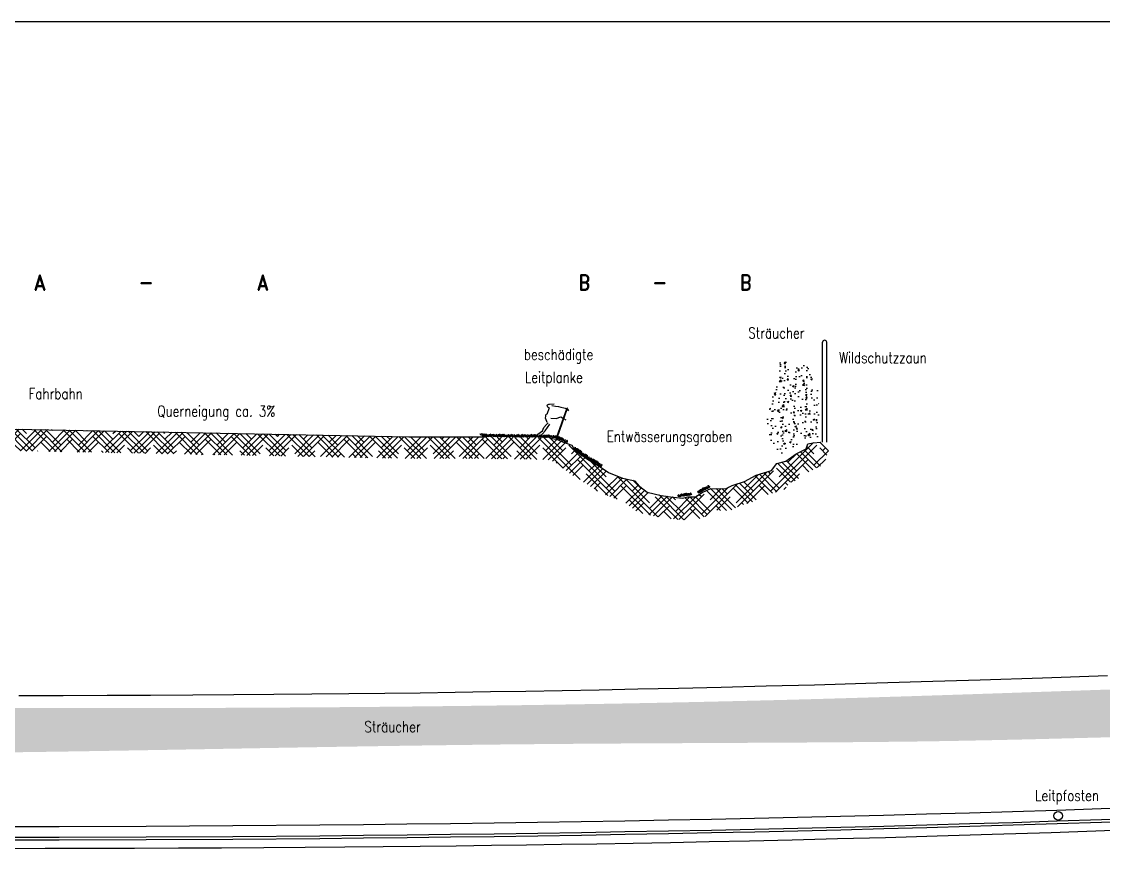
# Model space of a CAD drawing. Extents: x -209 to 22, y -29 to 51.
# Drawn here: x -81.76 to -32.04, y 12.88 to 50.88 of the extents above; entities that cross this region are included whole.
import ezdxf

# ---------------------------------------------------------------- set-up
doc = ezdxf.new("R2010")
doc.units = 0
doc.header["$MEASUREMENT"] = 0
for name, color, linetype in [('LAYER01', 3, 'CONTINUOUS'), ('LEITPFOSTEN', 7, 'CONTINUOUS'), ('LEITPLANKEN', 4, 'CONTINUOUS'), ('PROFIL', 7, 'CONTINUOUS'), ('STRASSE', 7, 'CONTINUOUS'), ('VERSCHIEDENES', 8, 'CONTINUOUS'), ('ZAUN', 7, 'CONTINUOUS')]:
    doc.layers.add(name, color=color, linetype=linetype)
doc.styles.add('ROMANDUPLEX', font='romand.shx', dxfattribs={"height": 0.3})

msp = doc.modelspace()

# ---------------------------------------------------------------- hatches: boundary and pattern name
at = {"layer": 'PROFIL', "linetype": 'CONTINUOUS'}
h = msp.add_hatch(dxfattribs=at)
h.set_pattern_fill('AR-CONC', color=256, scale=0.1, style=0)
h.set_pattern_definition([(50, (0, 0), (0.71726, -0.062752), [0.075, -0.825]), (355, (0, 0), (-0.138751, 0.752192), [0.06, -0.66]), (100.4514, (0.0598, -0.0052), (0.578509, 0.6894395), [0.06374, -0.701142]), (46.1842, (0, 0.2), (1.067241, -0.165519), [0.1125, -1.2375]), (96.6356, (0.0889, 0.1862), (0.934663, 0.974118), [0.09561, -1.051713]), (351.1842, (0, 0.2), (0.934662, 0.974119), [0.09, -0.99]), (21, (0.1, 0.15), (0.596907, -0.402619), [0.075, -0.825]), (326, (0.1, 0.15), (0.243315, 0.72515), [0.06, -0.66]), (71.4514, (0.14974, 0.11645), (0.840223, 0.3225305), [0.06374, -0.701142]), (37.5, (0, 0), (0.0121599, 0.3328939), [0, -0.652, 0, -0.67, 0, -0.6625]), (7.5, (0, 0), (0.2630695, 0.3944117), [0, -0.382, 0, -0.637, 0, -0.2525]), (327.5, (-0.223, 0), (0.5338224, -0.0225549), [0, -0.25, 0, -0.78, 0, -1.035]), (317.5, (-0.323, 0), (0.583186, 0.100105), [0, -0.325, 0, -0.518, 0, -0.735])])
h.paths.add_polyline_path([(-45.113, 33.53), (-45.25, 34.49), (-45.744, 35.148), (-46.237, 35.011), (-46.923, 35.394), (-46.95, 34.462), (-47.28, 33.558), (-47.526, 32.516), (-47.334, 31.419), (-46.786, 31.008), (-46.128, 31.364), (-45.771, 31.611), (-45.14, 31.639)])
h = msp.add_hatch(dxfattribs=at)
h.set_pattern_fill('HOUND', color=256, scale=3, angle=45, style=0)
edge = h.paths.add_edge_path()
edge.add_line((-92.377, 32.361), (-92.396, 31.361))
edge.add_line((-92.377, 32.361), (-63.957, 31.801))
edge.add_line((-92.396, 31.361), (-63.976, 30.801))
edge.add_line((-63.957, 30.801), (-60.557, 30.801))
edge.add_line((-60.557, 31.801), (-60.557, 30.801))
edge.add_line((-63.957, 31.801), (-60.557, 31.801))
h = msp.add_hatch(dxfattribs=at)
h.set_pattern_fill('HOUND', color=32, scale=3, angle=45, style=0)
h.paths.add_polyline_path([(-48.144, 28.82), (-47.612, 29.104), (-46.691, 29.385), (-46.454, 29.701), (-46.219, 29.763), (-45.645, 30.155), (-44.875, 30.54), (-44.676, 31.17), (-45.023, 31.554), (-45.38, 31.53), (-45.63, 31.471), (-45.701, 31.245), (-46.153, 31.019), (-46.641, 30.686), (-47.045, 30.579), (-47.295, 30.246), (-47.997, 30.032), (-48.532, 29.747), (-49.103, 29.568), (-49.412, 29.414), (-50.079, 29.426), (-50.483, 29.247), (-50.792, 29.045), (-51.137, 29.033), (-51.387, 28.986), (-51.934, 29.045), (-52.362, 29.105), (-53.005, 29.259), (-53.35, 29.521), (-53.576, 29.782), (-54.147, 29.901), (-54.777, 30.163), (-55.17, 30.425), (-55.753, 30.769), (-56.098, 31.019), (-56.383, 31.245), (-56.466, 31.423), (-56.894, 31.566), (-57.168, 31.697), (-57.477, 31.744), (-60.557, 31.801), (-60.557, 30.801), (-57.629, 30.756), (-57.466, 30.731), (-57.27, 30.637), (-57.195, 30.612), (-56.701, 30.222), (-56.301, 29.932), (-55.702, 29.578), (-55.251, 29.277), (-54.443, 28.942), (-54.111, 28.872), (-54.038, 28.788), (-53.442, 28.336), (-52.549, 28.121), (-52.057, 28.053), (-51.347, 27.975), (-51.026, 28.037), (-50.479, 28.055), (-50.004, 28.365), (-49.876, 28.422), (-49.185, 28.41), (-48.728, 28.638)])
at = {"layer": 'VERSCHIEDENES', "linetype": 'CONTINUOUS'}
h = msp.add_hatch(dxfattribs=at)
h.set_pattern_fill('CONC', color=256, scale=2, style=0)
h.set_pattern_definition([(0, (1.9, 1.28), (0, 2), [0, -2]), (0, (1.92, 0.58), (0, 2), [0, -2]), (0, (1.98, 1.66), (0, 2), [0, -2]), (338.1986, (0.94, 1.04), (6.00000055, -1.9999998), [0.215406, -10.554924]), (216.8699, (1.14, 0.96), (5.9999998, 4.0000002), [0.1, -9.9]), (130.6013, (1.06, 0.9), (10.00000084, -11.99999804), [0.18439, -18.254698, 0]), (206.5651, (0.4, 0.66), (-1.9999983, -2.0000026), [0.044722, -4.427414, 0]), (326.3099, (0.36, 0.64), (3.9999991, -2.0000027), [0.072112, -7.138992]), (108.4349, (0.42, 0.6), (-1.9999968, 4.0000009), [0.063246, -6.26131, 0]), (225, (1.68, 0.46), (-4e-16, -2.000001), [0.084852, -2.743574, 0]), (0, (1.62, 0.4), (2, 2), [0.12, -1.88, 0]), (135, (1.74, 0.4), (-2.000001, 2e-16), [0.084852, -2.743574, 0]), (251.5651, (1.44, 1.74), (1.9999968, 4.0000009), [0.063246, -6.26131, 0]), (0, (1.42, 1.68), (2, 2), [0.1, -1.9, 0]), (143.1301, (1.52, 1.68), (-5.9999998, 4.0000002), [0.1, -9.9]), (213.6901, (0.38, 1.76), (3.9999991, 2.0000027), [0.072112, -7.138992]), (341.5651, (0.32, 1.72), (-4.0000009, 1.9999968), [0.126492, -6.198064]), (126.8699, (0.44, 1.68), (4.0000002, -5.9999998), [0.1, -9.9]), (0, (0.96, 1.68), (0, 2), [0, -2]), (0, (0.42, 1.16), (0, 2), [0, -2]), (0, (0.98, 0.42), (0, 2), [0, -2]), (0, (1.52, 1.04), (0, 2), [0, -2]), (0, (0.94, 1.38), (0, 2), [0, -2]), (0, (0.5, 1.44), (0, 2), [0, -2]), (0, (0.68, 1.32), (0, 2), [0, -2]), (0, (0.6, 0.84), (0, 2), [0, -2]), (0, (0.12, 0.92), (0, 2), [0, -2]), (0, (0.14, 1.38), (0, 2), [0, -2]), (0, (0.08, 1.82), (0, 2), [0, -2]), (0, (0.7, 1.9), (0, 2), [0, -2]), (0, (1.14, 1.98), (0, 2), [0, -2]), (0, (1.84, 1.9), (0, 2), [0, -2]), (0, (1.36, 1.28), (0, 2), [0, -2]), (0, (1.16, 1.64), (0, 2), [0, -2]), (0, (1.32, 0.68), (0, 2), [0, -2]), (0, (0.72, 0.58), (0, 2), [0, -2]), (0, (1.32, 0.14), (0, 2), [0, -2]), (0, (0.66, 0.26), (0, 2), [0, -2]), (0, (0.02, 0.2), (0, 2), [0, -2]), (0, (0.26, 0.1), (0, 2), [0, -2]), (0, (0.28, 0.38), (0, 2), [0, -2]), (0, (1.62, 0.06), (0, 2), [0, -2]), (0, (1.86, 0.88), (0, 2), [0, -2]), (0, (1.76, 1.48), (0, 2), [0, -2]), (0, (0.84, 0.04), (0, 2), [0, -2])])
h.paths.add_polyline_path([(-164.2, 21.511), (-164.847, 21.547), (-165.415, 21.581), (-165.908, 21.612), (-166.334, 21.64), (-166.698, 21.666), (-167.005, 21.688), (-167.263, 21.707), (-167.478, 21.723), (-167.654, 21.735), (-167.797, 21.742), (-167.912, 21.743), (-168.004, 21.737), (-168.077, 21.722), (-168.136, 21.697), (-168.186, 21.66), (-168.231, 21.611), (-168.277, 21.548), (-168.321, 21.472), (-168.366, 21.385), (-168.408, 21.287), (-168.448, 21.18), (-168.486, 21.065), (-168.52, 20.943), (-168.551, 20.815), (-168.576, 20.682), (-168.596, 20.546), (-168.61, 20.408), (-168.617, 20.269), (-168.617, 20.13), (-168.608, 19.994), (-168.591, 19.861), (-168.563, 19.732), (-168.525, 19.609), (-168.475, 19.492), (-168.411, 19.381), (-168.333, 19.277), (-168.238, 19.178), (-168.126, 19.087), (-167.994, 19.002), (-167.841, 18.924), (-167.667, 18.852), (-167.473, 18.787), (-167.259, 18.728), (-167.028, 18.673), (-166.781, 18.623), (-166.521, 18.575), (-166.247, 18.531), (-165.963, 18.488), (-165.669, 18.447), (-165.367, 18.408), (-165.058, 18.371), (-164.744, 18.339), (-164.424, 18.311), (-164.101, 18.289), (-163.776, 18.273), (-163.45, 18.264), (-163.123, 18.263), (-162.795, 18.27), (-162.465, 18.282), (-162.131, 18.298), (-161.792, 18.319), (-161.448, 18.341), (-161.097, 18.365), (-160.738, 18.389), (-160.369, 18.411), (-159.992, 18.432), (-159.606, 18.452), (-159.212, 18.469), (-158.81, 18.485), (-158.402, 18.497), (-157.987, 18.507), (-157.565, 18.513), (-157.136, 18.516), (-156.694, 18.514), (-156.232, 18.508), (-155.742, 18.496), (-155.217, 18.477), (-154.65, 18.452), (-154.033, 18.418), (-153.36, 18.376), (-152.626, 18.325), (-151.841, 18.266), (-151.021, 18.201), (-150.178, 18.13), (-149.327, 18.057), (-148.482, 17.981), (-147.657, 17.904), (-146.866, 17.829), (-146.119, 17.755), (-145.414, 17.684), (-144.744, 17.617), (-144.105, 17.552), (-143.49, 17.491), (-142.892, 17.433), (-142.307, 17.38), (-141.727, 17.331), (-141.149, 17.287), (-140.571, 17.248), (-139.994, 17.215), (-139.418, 17.188), (-138.844, 17.168), (-138.272, 17.156), (-137.703, 17.152), (-137.137, 17.157), (-136.573, 17.171), (-136.007, 17.192), (-135.435, 17.221), (-134.85, 17.255), (-134.248, 17.293), (-133.623, 17.334), (-132.971, 17.376), (-132.284, 17.418), (-131.562, 17.459), (-130.808, 17.499), (-130.029, 17.535), (-129.233, 17.567), (-128.427, 17.595), (-127.617, 17.618), (-126.81, 17.633), (-126.014, 17.642), (-125.234, 17.643), (-124.467, 17.637), (-123.712, 17.625), (-122.963, 17.608), (-122.218, 17.588), (-121.472, 17.565), (-120.723, 17.541), (-119.968, 17.518), (-119.202, 17.495), (-118.426, 17.474), (-117.638, 17.454), (-116.84, 17.435), (-116.031, 17.419), (-115.211, 17.404), (-114.379, 17.391), (-113.536, 17.381), (-112.68, 17.373), (-111.81, 17.366), (-110.921, 17.361), (-110.012, 17.357), (-109.077, 17.354), (-108.115, 17.351), (-107.123, 17.348), (-106.096, 17.343), (-105.033, 17.338), (-103.935, 17.332), (-102.808, 17.325), (-101.653, 17.317), (-100.475, 17.309), (-99.277, 17.3), (-98.061, 17.291), (-96.833, 17.281), (-95.593, 17.272), (-94.339, 17.263), (-93.066, 17.256), (-91.771, 17.25), (-90.449, 17.247), (-89.096, 17.246), (-87.708, 17.249), (-86.28, 17.256), (-84.809, 17.268), (-83.294, 17.284), (-81.735, 17.303), (-80.131, 17.326), (-78.482, 17.352), (-76.787, 17.381), (-75.047, 17.411), (-73.26, 17.443), (-71.426, 17.476), (-69.547, 17.51), (-67.624, 17.543), (-65.656, 17.575), (-63.647, 17.606), (-61.595, 17.634), (-59.504, 17.659), (-57.372, 17.679), (-55.206, 17.696), (-53.022, 17.709), (-50.844, 17.72), (-48.691, 17.731), (-46.587, 17.742), (-44.552, 17.755), (-42.607, 17.771), (-40.776, 17.791), (-39.072, 17.817), (-37.49, 17.848), (-36.016, 17.88), (-34.637, 17.914), (-33.34, 17.948), (-32.112, 17.979), (-30.939, 18.006), (-29.81, 18.028), (-28.713, 18.043), (-27.647, 18.053), (-26.613, 18.06), (-25.612, 18.065), (-24.646, 18.07), (-23.715, 18.077), (-22.821, 18.087), (-21.964, 18.102), (-21.147, 18.125), (-20.367, 18.155), (-19.624, 18.193), (-18.917, 18.241), (-18.244, 18.298), (-17.605, 18.367), (-16.998, 18.446), (-16.423, 18.538), (-15.878, 18.641), (-15.357, 18.753), (-14.854, 18.867), (-14.366, 18.98), (-13.885, 19.085), (-13.405, 19.178), (-12.922, 19.255), (-12.43, 19.309), (-11.923, 19.339), (-11.401, 19.346), (-10.864, 19.336), (-10.311, 19.314), (-9.744, 19.284), (-9.161, 19.251), (-8.564, 19.221), (-7.951, 19.197), (-7.324, 19.184), (-6.694, 19.182), (-6.071, 19.191), (-5.466, 19.21), (-4.889, 19.238), (-4.354, 19.274), (-3.869, 19.319), (-3.447, 19.371), (-3.095, 19.431), (-2.808, 19.498), (-2.578, 19.573), (-2.396, 19.656), (-2.253, 19.748), (-2.142, 19.849), (-2.053, 19.96), (-1.979, 20.081), (-1.912, 20.211), (-1.853, 20.349), (-1.802, 20.491), (-1.761, 20.634), (-1.732, 20.775), (-1.717, 20.91), (-1.715, 21.036), (-1.73, 21.151), (-1.762, 21.25), (-1.814, 21.336), (-1.886, 21.408), (-1.98, 21.468), (-2.099, 21.516), (-2.243, 21.553), (-2.414, 21.58), (-2.613, 21.598), (-2.844, 21.608), (-3.111, 21.61), (-3.421, 21.605), (-3.778, 21.592), (-4.19, 21.572), (-4.662, 21.546), (-5.2, 21.513), (-5.811, 21.474), (-6.497, 21.429), (-7.255, 21.379), (-8.077, 21.325), (-8.957, 21.267), (-9.887, 21.206), (-10.862, 21.143), (-11.873, 21.079), (-12.915, 21.014), (-13.981, 20.948), (-15.068, 20.884), (-16.177, 20.82), (-17.305, 20.757), (-18.451, 20.696), (-19.614, 20.638), (-20.792, 20.581), (-21.984, 20.528), (-23.191, 20.479), (-24.418, 20.432), (-25.671, 20.386), (-26.958, 20.342), (-28.287, 20.297), (-29.664, 20.252), (-31.095, 20.205), (-32.589, 20.155), (-34.151, 20.102), (-35.777, 20.047), (-37.465, 19.989), (-39.209, 19.931), (-41.005, 19.873), (-42.85, 19.816), (-44.739, 19.76), (-46.668, 19.707), (-48.633, 19.658), (-50.631, 19.612), (-52.66, 19.569), (-54.717, 19.53), (-56.8, 19.494), (-58.907, 19.462), (-61.035, 19.434), (-63.182, 19.409), (-65.345, 19.387), (-67.52, 19.369), (-69.704, 19.355), (-71.891, 19.343), (-74.078, 19.336), (-76.262, 19.332), (-78.437, 19.331), (-80.6, 19.334), (-82.748, 19.34), (-84.886, 19.35), (-87.019, 19.362), (-89.153, 19.376), (-91.295, 19.392), (-93.449, 19.409), (-95.622, 19.427), (-97.82, 19.446), (-100.045, 19.465), (-102.289, 19.484), (-104.539, 19.505), (-106.785, 19.528), (-109.013, 19.555), (-111.213, 19.584), (-113.372, 19.618), (-115.479, 19.658), (-117.524, 19.702), (-119.511, 19.752), (-121.446, 19.806), (-123.333, 19.864), (-125.18, 19.925), (-126.992, 19.988), (-128.775, 20.053), (-130.534, 20.118), (-132.275, 20.183), (-133.999, 20.249), (-135.707, 20.314), (-137.4, 20.379), (-139.078, 20.444), (-140.743, 20.51), (-142.394, 20.575), (-144.033, 20.64), (-145.659, 20.706), (-147.266, 20.771), (-148.847, 20.835), (-150.394, 20.899), (-151.902, 20.961), (-153.362, 21.022), (-154.767, 21.081), (-156.111, 21.138), (-157.386, 21.193), (-158.59, 21.245), (-159.72, 21.296), (-160.776, 21.343), (-161.753, 21.389), (-162.651, 21.432), (-163.468, 21.473)])

# ---------------------------------------------------------------- linework, layer by layer
at = {"layer": 'LAYER01', "color": 7, "linetype": 'CONTINUOUS'}
msp.add_line((-208.601, 50.885), (21.723, 50.885), dxfattribs=at)
at = {"layer": 'LEITPFOSTEN', "linetype": 'CONTINUOUS'}
msp.add_circle((-34.114, 14.378), 0.2, dxfattribs=at)
at = {"layer": 'LEITPLANKEN', "linetype": 'CONTINUOUS', "flags": 128}
for points in [[(-30.118, 14.765), (-32.149, 14.694), (-34.18, 14.626), (-36.21, 14.562), (-38.188, 14.502), (-40.166, 14.446), (-42.143, 14.393), (-44.121, 14.343), (-46.099, 14.296), (-48.078, 14.251), (-50.056, 14.21), (-52.034, 14.171), (-54.036, 14.134), (-56.039, 14.1), (-58.041, 14.068), (-60.044, 14.039), (-62.046, 14.012), (-64.049, 13.988), (-66.051, 13.966), (-68.054, 13.946), (-72.047, 13.914), (-76.04, 13.89), (-80.033, 13.877), (-84.026, 13.874)], [(-30.101, 14.265), (-32.133, 14.194), (-34.164, 14.126), (-36.196, 14.062), (-38.174, 14.002), (-40.153, 13.946), (-42.131, 13.893), (-44.11, 13.843), (-46.089, 13.796), (-48.068, 13.751), (-50.046, 13.71), (-52.025, 13.671), (-54.028, 13.634), (-56.031, 13.6), (-58.034, 13.568), (-60.037, 13.539), (-62.041, 13.513), (-64.044, 13.488), (-66.047, 13.466), (-68.05, 13.446), (-72.044, 13.414), (-76.039, 13.39), (-80.033, 13.377), (-84.027, 13.374)], [(-30.097, 14.145), (-32.129, 14.074), (-34.16, 14.006), (-36.192, 13.942), (-38.171, 13.882), (-40.149, 13.826), (-42.128, 13.773), (-44.107, 13.723), (-46.086, 13.676), (-48.065, 13.631), (-50.044, 13.59), (-52.023, 13.551), (-54.026, 13.514), (-56.029, 13.48), (-58.033, 13.448), (-60.036, 13.419), (-62.039, 13.393), (-64.042, 13.368), (-66.046, 13.346), (-68.049, 13.326), (-72.043, 13.294), (-76.038, 13.27), (-80.033, 13.257), (-84.027, 13.254)]]:
    msp.add_lwpolyline(points, dxfattribs=at)
at = {"layer": 'PROFIL', "linetype": 'CONTINUOUS'}
for p, q in [((-44.952, 31.554), (-44.952, 36.154)), ((-44.752, 31.554), (-44.752, 36.154)), ((-57.512, 33.13), (-57.625, 32.825)), ((-57.514, 33.296), (-57.276, 33.309)), ((-57.176, 31.758), (-56.69, 33.125)), ((-57.148, 31.748), (-56.662, 33.115)), ((-56.69, 33.125), (-56.662, 33.115)), ((-92.377, 32.361), (-63.957, 31.801)), ((-63.957, 31.801), (-60.557, 31.801))]:
    msp.add_line(p, q, dxfattribs=at)
at = {"layer": 'PROFIL', "color": 3, "linetype": 'CONTINUOUS'}
for p, q in [((-60.646, 31.879), (-60.679, 31.932)), ((-60.58, 31.863), (-60.646, 31.879)), ((-60.613, 31.919), (-60.633, 31.949)), ((-60.567, 31.922), (-60.613, 31.919)), ((-60.53, 31.82), (-60.603, 31.899)), ((-60.537, 31.813), (-60.58, 31.863)), ((-60.521, 31.886), (-60.567, 31.922)), ((-60.521, 31.82), (-60.557, 31.906)), ((-60.537, 31.823), (-60.451, 31.846)), ((-60.491, 31.873), (-60.524, 31.926)), ((-60.504, 31.823), (-60.521, 31.886)), ((-60.517, 31.836), (-60.494, 31.896)), ((-60.511, 31.82), (-60.488, 31.86)), ((-60.497, 31.82), (-60.478, 31.889)), ((-60.425, 31.856), (-60.491, 31.873)), ((-60.484, 31.827), (-60.428, 31.883)), ((-60.481, 31.82), (-60.441, 31.83)), ((-60.458, 31.912), (-60.478, 31.942)), ((-60.478, 31.889), (-60.461, 31.929)), ((-60.471, 31.82), (-60.458, 31.879)), ((-60.412, 31.916), (-60.458, 31.912)), ((-60.375, 31.813), (-60.448, 31.893)), ((-60.441, 31.83), (-60.375, 31.87)), ((-60.382, 31.807), (-60.425, 31.856)), ((-60.365, 31.879), (-60.412, 31.916)), ((-60.365, 31.813), (-60.402, 31.899)), ((-60.382, 31.817), (-60.296, 31.84)), ((-60.375, 31.87), (-60.339, 31.863)), ((-60.349, 31.817), (-60.365, 31.879)), ((-60.362, 31.83), (-60.339, 31.889)), ((-60.355, 31.813), (-60.332, 31.853)), ((-60.342, 31.813), (-60.322, 31.883)), ((-60.329, 31.82), (-60.273, 31.876)), ((-60.322, 31.883), (-60.306, 31.922)), ((-60.316, 31.813), (-60.303, 31.873)), ((-60.303, 31.805), (-60.228, 31.882)), ((-60.286, 31.823), (-60.22, 31.863)), ((-60.263, 31.906), (-60.217, 31.901)), ((-60.207, 31.814), (-60.261, 31.872)), ((-60.252, 31.846), (-60.186, 31.861)), ((-60.155, 31.808), (-60.24, 31.835)), ((-60.221, 31.808), (-60.232, 31.867)), ((-60.212, 31.877), (-60.227, 31.917)), ((-60.22, 31.863), (-60.184, 31.856)), ((-60.217, 31.901), (-60.196, 31.93)), ((-60.194, 31.807), (-60.212, 31.877)), ((-60.181, 31.806), (-60.203, 31.847)), ((-60.174, 31.822), (-60.195, 31.883)), ((-60.188, 31.81), (-60.169, 31.872)), ((-60.186, 31.861), (-60.151, 31.912)), ((-60.171, 31.806), (-60.132, 31.89)), ((-60.169, 31.872), (-60.121, 31.906)), ((-60.161, 31.805), (-60.086, 31.882)), ((-60.155, 31.799), (-60.11, 31.846)), ((-60.121, 31.906), (-60.075, 31.901)), ((-60.11, 31.846), (-60.044, 31.861)), ((-60.081, 31.813), (-59.996, 31.836)), ((-60.075, 31.901), (-60.054, 31.93)), ((-60.075, 31.866), (-60.038, 31.86)), ((-60.048, 31.813), (-60.065, 31.876)), ((-60.027, 31.861), (-60.064, 31.855)), ((-60.062, 31.827), (-60.038, 31.886)), ((-60.055, 31.81), (-60.032, 31.85)), ((-60.044, 31.861), (-60.009, 31.912)), ((-60.042, 31.81), (-60.022, 31.879)), ((-60.029, 31.817), (-59.972, 31.873)), ((-59.963, 31.819), (-60.027, 31.861)), ((-60.022, 31.879), (-60.005, 31.919)), ((-60.015, 31.81), (-60.002, 31.87)), ((-59.986, 31.82), (-59.92, 31.86)), ((-59.92, 31.814), (-59.974, 31.872)), ((-59.867, 31.808), (-59.952, 31.835)), ((-59.933, 31.808), (-59.944, 31.867)), ((-59.924, 31.877), (-59.939, 31.917)), ((-59.907, 31.807), (-59.924, 31.877)), ((-59.885, 31.861), (-59.922, 31.855)), ((-59.92, 31.86), (-59.883, 31.853)), ((-59.894, 31.806), (-59.916, 31.847)), ((-59.887, 31.822), (-59.908, 31.883)), ((-59.9, 31.81), (-59.882, 31.872)), ((-59.821, 31.819), (-59.885, 31.861)), ((-59.884, 31.806), (-59.845, 31.89)), ((-59.882, 31.872), (-59.834, 31.906)), ((-59.874, 31.805), (-59.799, 31.882)), ((-59.868, 31.799), (-59.823, 31.846)), ((-59.834, 31.906), (-59.788, 31.901)), ((-59.778, 31.814), (-59.832, 31.872)), ((-59.823, 31.846), (-59.756, 31.861)), ((-59.725, 31.808), (-59.81, 31.835)), ((-59.791, 31.808), (-59.802, 31.867)), ((-59.782, 31.877), (-59.797, 31.917)), ((-59.788, 31.901), (-59.767, 31.93)), ((-59.765, 31.807), (-59.782, 31.877)), ((-59.752, 31.806), (-59.774, 31.847)), ((-59.745, 31.822), (-59.766, 31.883)), ((-59.758, 31.81), (-59.74, 31.872)), ((-59.756, 31.861), (-59.721, 31.912)), ((-59.742, 31.806), (-59.703, 31.89)), ((-59.74, 31.872), (-59.692, 31.906)), ((-59.732, 31.805), (-59.657, 31.882)), ((-59.726, 31.799), (-59.681, 31.846)), ((-59.692, 31.906), (-59.646, 31.901)), ((-59.652, 31.856), (-59.685, 31.909)), ((-59.665, 31.807), (-59.682, 31.87)), ((-59.681, 31.846), (-59.614, 31.861)), ((-59.679, 31.82), (-59.655, 31.879)), ((-59.672, 31.803), (-59.649, 31.843)), ((-59.659, 31.803), (-59.639, 31.873)), ((-59.586, 31.84), (-59.652, 31.856)), ((-59.646, 31.901), (-59.625, 31.93)), ((-59.645, 31.81), (-59.589, 31.866)), ((-59.619, 31.896), (-59.639, 31.926)), ((-59.639, 31.873), (-59.622, 31.912)), ((-59.632, 31.803), (-59.619, 31.863)), ((-59.573, 31.899), (-59.619, 31.896)), ((-59.614, 31.861), (-59.579, 31.912)), ((-59.537, 31.797), (-59.609, 31.876)), ((-59.603, 31.813), (-59.537, 31.853)), ((-59.543, 31.79), (-59.586, 31.84)), ((-59.527, 31.863), (-59.573, 31.899)), ((-59.527, 31.797), (-59.563, 31.883)), ((-59.537, 31.853), (-59.5, 31.846)), ((-59.51, 31.8), (-59.527, 31.863)), ((-59.523, 31.813), (-59.5, 31.873)), ((-59.503, 31.797), (-59.484, 31.866)), ((-59.49, 31.803), (-59.434, 31.86)), ((-59.484, 31.866), (-59.467, 31.906)), ((-59.477, 31.797), (-59.464, 31.856)), ((-59.465, 31.789), (-59.389, 31.865)), ((-59.447, 31.807), (-59.381, 31.846)), ((-59.425, 31.89), (-59.378, 31.885)), ((-59.369, 31.797), (-59.423, 31.855)), ((-59.413, 31.83), (-59.347, 31.844)), ((-59.382, 31.791), (-59.393, 31.851)), ((-59.373, 31.86), (-59.388, 31.9)), ((-59.381, 31.846), (-59.345, 31.84)), ((-59.378, 31.885), (-59.358, 31.914)), ((-59.356, 31.79), (-59.373, 31.86)), ((-59.335, 31.806), (-59.356, 31.866)), ((-59.349, 31.793), (-59.33, 31.855)), ((-59.347, 31.844), (-59.312, 31.896)), ((-59.332, 31.789), (-59.293, 31.874)), ((-59.33, 31.855), (-59.283, 31.89)), ((-59.323, 31.789), (-59.247, 31.865)), ((-59.283, 31.89), (-59.236, 31.885)), ((-59.272, 31.83), (-59.205, 31.844)), ((-59.236, 31.885), (-59.216, 31.914)), ((-59.236, 31.85), (-59.2, 31.843)), ((-59.21, 31.797), (-59.226, 31.86)), ((-59.189, 31.844), (-59.225, 31.839)), ((-59.223, 31.81), (-59.2, 31.87)), ((-59.205, 31.844), (-59.17, 31.896)), ((-59.203, 31.794), (-59.183, 31.863)), ((-59.19, 31.8), (-59.134, 31.856)), ((-59.124, 31.802), (-59.189, 31.844)), ((-59.183, 31.863), (-59.167, 31.903)), ((-59.177, 31.794), (-59.163, 31.853)), ((-59.147, 31.803), (-59.081, 31.843)), ((-59.081, 31.797), (-59.135, 31.855)), ((-59.095, 31.791), (-59.106, 31.851)), ((-59.086, 31.86), (-59.101, 31.9)), ((-59.068, 31.79), (-59.086, 31.86)), ((-59.047, 31.844), (-59.083, 31.839)), ((-59.081, 31.843), (-59.044, 31.836)), ((-59.048, 31.806), (-59.069, 31.866)), ((-59.062, 31.793), (-59.043, 31.855)), ((-58.982, 31.802), (-59.047, 31.844)), ((-59.045, 31.789), (-59.006, 31.874)), ((-59.043, 31.855), (-58.995, 31.89)), ((-59.035, 31.789), (-58.96, 31.865)), ((-58.995, 31.89), (-58.949, 31.885)), ((-58.939, 31.797), (-58.993, 31.855)), ((-58.984, 31.83), (-58.918, 31.844)), ((-58.953, 31.791), (-58.964, 31.851)), ((-58.944, 31.86), (-58.959, 31.9)), ((-58.949, 31.885), (-58.928, 31.914)), ((-58.926, 31.79), (-58.944, 31.86)), ((-58.906, 31.806), (-58.927, 31.866)), ((-58.92, 31.793), (-58.901, 31.855)), ((-58.918, 31.844), (-58.883, 31.896)), ((-58.903, 31.789), (-58.864, 31.874)), ((-58.901, 31.855), (-58.853, 31.89)), ((-58.893, 31.789), (-58.818, 31.865)), ((-58.85, 31.789), (-58.775, 31.865)), ((-58.842, 31.83), (-58.776, 31.844)), ((-58.833, 31.807), (-58.767, 31.846)), ((-58.81, 31.89), (-58.764, 31.885)), ((-58.754, 31.797), (-58.808, 31.855)), ((-58.799, 31.83), (-58.733, 31.844)), ((-58.768, 31.791), (-58.779, 31.851)), ((-58.776, 31.844), (-58.741, 31.896)), ((-58.759, 31.86), (-58.774, 31.9)), ((-58.767, 31.846), (-58.731, 31.84)), ((-58.764, 31.885), (-58.743, 31.914)), ((-58.741, 31.79), (-58.759, 31.86)), ((-58.728, 31.79), (-58.75, 31.83)), ((-58.721, 31.806), (-58.742, 31.866)), ((-58.735, 31.793), (-58.716, 31.855)), ((-58.733, 31.844), (-58.698, 31.896)), ((-58.718, 31.789), (-58.679, 31.874)), ((-58.716, 31.855), (-58.668, 31.89)), ((-58.708, 31.789), (-58.633, 31.865)), ((-58.702, 31.782), (-58.657, 31.83)), ((-58.668, 31.89), (-58.622, 31.885)), ((-58.657, 31.83), (-58.591, 31.844)), ((-58.628, 31.797), (-58.543, 31.82)), ((-58.622, 31.885), (-58.601, 31.914)), ((-58.622, 31.85), (-58.585, 31.843)), ((-58.595, 31.797), (-58.612, 31.86)), ((-58.574, 31.844), (-58.611, 31.839)), ((-58.609, 31.81), (-58.585, 31.87)), ((-58.602, 31.794), (-58.579, 31.833)), ((-58.591, 31.844), (-58.556, 31.896)), ((-58.589, 31.794), (-58.569, 31.863)), ((-58.576, 31.8), (-58.519, 31.856)), ((-58.51, 31.802), (-58.574, 31.844)), ((-58.569, 31.863), (-58.552, 31.903)), ((-58.562, 31.794), (-58.549, 31.853)), ((-58.533, 31.803), (-58.467, 31.843)), ((-58.467, 31.797), (-58.521, 31.855)), ((-58.48, 31.791), (-58.491, 31.851)), ((-58.471, 31.86), (-58.486, 31.9)), ((-58.454, 31.79), (-58.471, 31.86)), ((-58.432, 31.844), (-58.469, 31.839)), ((-58.467, 31.843), (-58.43, 31.836)), ((-58.441, 31.79), (-58.463, 31.83)), ((-58.434, 31.806), (-58.455, 31.866)), ((-58.447, 31.793), (-58.429, 31.855)), ((-58.368, 31.802), (-58.432, 31.844)), ((-58.431, 31.789), (-58.392, 31.874)), ((-58.429, 31.855), (-58.381, 31.89)), ((-58.421, 31.789), (-58.346, 31.865)), ((-58.415, 31.782), (-58.37, 31.83)), ((-58.381, 31.89), (-58.335, 31.885)), ((-58.325, 31.797), (-58.379, 31.855)), ((-58.37, 31.83), (-58.303, 31.844)), ((-58.338, 31.791), (-58.349, 31.851)), ((-58.329, 31.86), (-58.344, 31.9)), ((-58.335, 31.885), (-58.314, 31.914)), ((-58.312, 31.79), (-58.329, 31.86)), ((-58.299, 31.79), (-58.321, 31.83)), ((-58.292, 31.806), (-58.313, 31.866)), ((-58.305, 31.793), (-58.287, 31.855)), ((-58.303, 31.844), (-58.268, 31.896)), ((-58.289, 31.789), (-58.25, 31.874)), ((-58.287, 31.855), (-58.239, 31.89)), ((-58.279, 31.789), (-58.204, 31.865)), ((-58.273, 31.782), (-58.228, 31.83)), ((-58.239, 31.89), (-58.193, 31.885)), ((-58.199, 31.84), (-58.232, 31.893)), ((-58.212, 31.79), (-58.229, 31.853)), ((-58.228, 31.83), (-58.161, 31.844)), ((-58.226, 31.803), (-58.202, 31.863)), ((-58.219, 31.787), (-58.196, 31.827)), ((-58.206, 31.787), (-58.186, 31.856)), ((-58.133, 31.823), (-58.199, 31.84)), ((-58.193, 31.885), (-58.172, 31.914)), ((-58.192, 31.794), (-58.136, 31.85)), ((-58.166, 31.879), (-58.186, 31.909)), ((-58.186, 31.856), (-58.169, 31.896)), ((-58.179, 31.787), (-58.166, 31.846)), ((-58.12, 31.883), (-58.166, 31.879)), ((-58.161, 31.844), (-58.126, 31.896)), ((-58.084, 31.78), (-58.156, 31.86)), ((-58.15, 31.797), (-58.084, 31.836)), ((-58.09, 31.774), (-58.133, 31.823)), ((-58.074, 31.846), (-58.12, 31.883)), ((-58.074, 31.78), (-58.11, 31.866)), ((-58.084, 31.836), (-58.047, 31.83)), ((-58.057, 31.784), (-58.074, 31.846)), ((-58.07, 31.797), (-58.047, 31.856)), ((-58.05, 31.78), (-58.031, 31.85)), ((-58.037, 31.787), (-57.981, 31.843)), ((-58.031, 31.85), (-58.014, 31.889)), ((-58.024, 31.78), (-58.011, 31.84)), ((-58.012, 31.772), (-57.936, 31.849)), ((-57.994, 31.79), (-57.928, 31.83)), ((-57.972, 31.873), (-57.925, 31.868)), ((-57.916, 31.781), (-57.97, 31.839)), ((-57.96, 31.813), (-57.894, 31.828)), ((-57.929, 31.775), (-57.94, 31.834)), ((-57.92, 31.844), (-57.935, 31.884)), ((-57.928, 31.83), (-57.892, 31.823)), ((-57.925, 31.868), (-57.905, 31.897)), ((-57.903, 31.774), (-57.92, 31.844)), ((-57.882, 31.789), (-57.903, 31.85)), ((-57.84, 31.781), (-57.894, 31.839)), ((-57.853, 31.775), (-57.864, 31.834)), ((-57.844, 31.844), (-57.859, 31.884)), ((-57.827, 31.774), (-57.844, 31.844)), ((-57.805, 31.828), (-57.841, 31.822)), ((-57.839, 31.827), (-57.803, 31.82)), ((-57.806, 31.789), (-57.827, 31.85)), ((-57.82, 31.777), (-57.801, 31.839)), ((-57.74, 31.786), (-57.805, 31.828)), ((-57.804, 31.773), (-57.764, 31.857)), ((-57.801, 31.839), (-57.754, 31.873)), ((-57.794, 31.772), (-57.718, 31.849)), ((-57.754, 31.873), (-57.707, 31.868)), ((-57.698, 31.781), (-57.752, 31.839)), ((-57.743, 31.813), (-57.676, 31.828)), ((-57.711, 31.775), (-57.722, 31.834)), ((-57.702, 31.844), (-57.717, 31.884)), ((-57.707, 31.868), (-57.687, 31.897)), ((-57.685, 31.774), (-57.702, 31.844)), ((-57.664, 31.789), (-57.685, 31.85)), ((-57.678, 31.777), (-57.659, 31.839)), ((-57.676, 31.828), (-57.641, 31.879)), ((-57.662, 31.773), (-57.622, 31.857)), ((-57.659, 31.839), (-57.612, 31.873)), ((-57.652, 31.772), (-57.576, 31.849)), ((-57.612, 31.873), (-57.565, 31.868)), ((-57.572, 31.823), (-57.605, 31.876)), ((-57.585, 31.774), (-57.601, 31.836)), ((-57.601, 31.813), (-57.534, 31.828)), ((-57.598, 31.787), (-57.575, 31.846)), ((-57.578, 31.77), (-57.558, 31.84)), ((-57.506, 31.807), (-57.572, 31.823)), ((-57.565, 31.868), (-57.545, 31.897)), ((-57.565, 31.777), (-57.509, 31.833)), ((-57.539, 31.863), (-57.558, 31.893)), ((-57.558, 31.84), (-57.542, 31.879)), ((-57.552, 31.77), (-57.539, 31.83)), ((-57.492, 31.866), (-57.539, 31.863)), ((-57.534, 31.828), (-57.499, 31.879)), ((-57.456, 31.764), (-57.529, 31.843)), ((-57.522, 31.78), (-57.456, 31.82)), ((-57.446, 31.83), (-57.492, 31.866)), ((-57.446, 31.764), (-57.482, 31.85)), ((-57.456, 31.82), (-57.42, 31.813)), ((-57.43, 31.767), (-57.446, 31.83)), ((-57.443, 31.78), (-57.42, 31.84)), ((-57.423, 31.764), (-57.403, 31.833)), ((-57.41, 31.77), (-57.354, 31.827)), ((-57.403, 31.833), (-57.387, 31.873)), ((-57.397, 31.764), (-57.383, 31.823)), ((-57.384, 31.756), (-57.309, 31.832)), ((-57.344, 31.857), (-57.298, 31.852)), ((-57.288, 31.764), (-57.342, 31.822)), ((-57.292, 31.827), (-57.307, 31.867)), ((-57.298, 31.852), (-57.277, 31.881)), ((-57.275, 31.757), (-57.292, 31.827)), ((-57.255, 31.773), (-57.276, 31.833)), ((-57.219, 31.756), (-57.249, 31.829)), ((-57.2, 31.816), (-57.2, 31.859)), ((-58.702, 31.792), (-58.787, 31.818)), ((-58.414, 31.792), (-58.499, 31.818)), ((-58.272, 31.792), (-58.357, 31.818)), ((-57.787, 31.775), (-57.872, 31.802)), ((-57.813, 31.773), (-57.835, 31.814)), ((-57.787, 31.766), (-57.743, 31.813)), ((-57.645, 31.775), (-57.73, 31.802)), ((-57.671, 31.773), (-57.693, 31.814)), ((-57.645, 31.766), (-57.601, 31.813)), ((-57.591, 31.77), (-57.568, 31.81)), ((-57.463, 31.757), (-57.506, 31.807)), ((-57.367, 31.774), (-57.301, 31.813)), ((-57.333, 31.797), (-57.266, 31.811)), ((-57.302, 31.758), (-57.313, 31.818)), ((-57.301, 31.813), (-57.265, 31.807)), ((-57.171, 31.732), (-57.241, 31.787)), ((-57.233, 31.755), (-57.222, 31.815)), ((-57.209, 31.745), (-57.2, 31.816)), ((-57.17, 31.787), (-57.206, 31.795)), ((-57.197, 31.739), (-57.203, 31.785)), ((-57.202, 31.799), (-57.17, 31.78)), ((-57.202, 31.745), (-57.162, 31.796)), ((-57.188, 31.736), (-57.121, 31.801)), ((-57.184, 31.752), (-57.183, 31.816)), ((-57.179, 31.732), (-57.081, 31.777)), ((-57.175, 31.723), (-57.116, 31.752)), ((-57.124, 31.725), (-57.17, 31.787)), ((-57.162, 31.796), (-57.105, 31.812)), ((-57.086, 31.706), (-57.116, 31.779)), ((-57.116, 31.752), (-57.049, 31.742)), ((-57.038, 31.682), (-57.109, 31.737)), ((-57.105, 31.812), (-57.064, 31.791)), ((-57.101, 31.705), (-57.09, 31.764)), ((-57.076, 31.694), (-57.068, 31.766)), ((-57.064, 31.689), (-57.07, 31.735)), ((-57.069, 31.695), (-57.029, 31.746)), ((-57.068, 31.766), (-57.067, 31.809)), ((-57.064, 31.791), (-57.034, 31.811)), ((-57.055, 31.685), (-56.988, 31.75)), ((-57.052, 31.702), (-57.05, 31.766)), ((-57.049, 31.742), (-56.998, 31.778)), ((-57.046, 31.682), (-56.948, 31.726)), ((-57.042, 31.673), (-56.983, 31.702)), ((-57.029, 31.746), (-56.973, 31.762)), ((-56.991, 31.676), (-56.948, 31.724)), ((-56.99, 31.658), (-56.955, 31.687)), ((-56.983, 31.659), (-56.976, 31.724)), ((-56.983, 31.702), (-56.916, 31.691)), ((-56.978, 31.654), (-56.935, 31.712)), ((-56.973, 31.762), (-56.931, 31.741)), ((-56.953, 31.701), (-56.965, 31.762)), ((-56.963, 31.655), (-56.891, 31.688)), ((-56.897, 31.662), (-56.953, 31.701)), ((-56.953, 31.644), (-56.92, 31.695)), ((-56.935, 31.712), (-56.905, 31.743)), ((-56.931, 31.741), (-56.901, 31.76)), ((-56.922, 31.643), (-56.846, 31.657)), ((-56.908, 31.726), (-56.916, 31.761)), ((-56.916, 31.691), (-56.865, 31.727)), ((-56.864, 31.713), (-56.908, 31.726)), ((-56.866, 31.604), (-56.906, 31.704)), ((-56.874, 31.6), (-56.897, 31.662)), ((-56.833, 31.663), (-56.864, 31.713)), ((-56.857, 31.601), (-56.86, 31.694)), ((-56.848, 31.615), (-56.805, 31.662)), ((-56.846, 31.657), (-56.814, 31.638)), ((-56.84, 31.598), (-56.833, 31.663)), ((-56.835, 31.593), (-56.792, 31.65)), ((-56.82, 31.594), (-56.748, 31.627)), ((-56.81, 31.583), (-56.777, 31.634)), ((-56.801, 31.571), (-56.704, 31.616)), ((-56.792, 31.65), (-56.762, 31.682)), ((-56.779, 31.582), (-56.703, 31.596)), ((-56.709, 31.545), (-56.739, 31.619)), ((-56.739, 31.592), (-56.672, 31.581)), ((-56.728, 31.652), (-56.687, 31.631)), ((-56.723, 31.544), (-56.713, 31.604)), ((-56.703, 31.596), (-56.672, 31.577)), ((-56.699, 31.534), (-56.69, 31.605)), ((-56.69, 31.605), (-56.69, 31.648)), ((-56.687, 31.631), (-56.657, 31.65)), ((-56.674, 31.541), (-56.673, 31.605)), ((-56.31, 31.293), (-56.299, 31.334)), ((-56.34, 31.241), (-56.37, 31.314)), ((-56.358, 31.242), (-56.332, 31.297)), ((-56.303, 31.204), (-56.357, 31.275)), ((-56.337, 31.226), (-56.31, 31.293)), ((-56.33, 31.225), (-56.278, 31.264)), ((-56.326, 31.218), (-56.321, 31.263)), ((-56.288, 31.257), (-56.321, 31.274)), ((-56.319, 31.212), (-56.237, 31.258)), ((-56.316, 31.276), (-56.291, 31.25)), ((-56.311, 31.227), (-56.293, 31.288)), ((-56.311, 31.206), (-56.205, 31.224)), ((-56.309, 31.197), (-56.245, 31.21)), ((-56.26, 31.186), (-56.288, 31.257)), ((-56.278, 31.264), (-56.22, 31.265)), ((-56.245, 31.21), (-56.183, 31.183)), ((-56.242, 31.16), (-56.216, 31.215)), ((-56.188, 31.122), (-56.242, 31.193)), ((-56.228, 31.157), (-56.238, 31.236)), ((-56.221, 31.144), (-56.195, 31.211)), ((-56.22, 31.265), (-56.185, 31.234)), ((-56.214, 31.142), (-56.163, 31.182)), ((-56.211, 31.136), (-56.205, 31.181)), ((-56.203, 31.13), (-56.122, 31.175)), ((-56.195, 31.211), (-56.184, 31.252)), ((-56.195, 31.145), (-56.178, 31.206)), ((-56.195, 31.124), (-56.089, 31.142)), ((-56.194, 31.114), (-56.13, 31.127)), ((-56.185, 31.234), (-56.151, 31.246)), ((-56.183, 31.183), (-56.124, 31.204)), ((-56.163, 31.182), (-56.104, 31.183)), ((-56.147, 31.087), (-56.105, 31.106)), ((-56.143, 31.104), (-56.09, 31.139)), ((-56.14, 31.086), (-56.117, 31.147)), ((-56.136, 31.079), (-56.08, 31.124)), ((-56.13, 31.127), (-56.067, 31.1)), ((-56.122, 31.077), (-56.043, 31.09)), ((-56.115, 31.064), (-56.07, 31.105)), ((-56.104, 31.183), (-56.069, 31.152)), ((-56.1, 31.119), (-56.097, 31.181)), ((-56.056, 31.067), (-56.1, 31.119)), ((-56.085, 31.055), (-56.008, 31.049)), ((-56.08, 31.124), (-56.044, 31.147)), ((-56.069, 31.152), (-56.035, 31.163)), ((-56.067, 31.1), (-56.009, 31.122)), ((-56.05, 31.002), (-56.056, 31.067)), ((-56.041, 31.003), (-56.054, 31.11)), ((-56.05, 31.132), (-56.049, 31.167)), ((-56.011, 31.108), (-56.05, 31.132)), ((-56.033, 30.998), (-56.012, 31.088)), ((-56.02, 31.009), (-55.967, 31.044)), ((-56.017, 30.991), (-55.994, 31.051)), ((-56.014, 30.984), (-55.957, 31.029)), ((-55.994, 31.051), (-56.011, 31.108)), ((-56.008, 31.049), (-55.982, 31.023)), ((-55.999, 30.982), (-55.921, 30.995)), ((-55.992, 30.969), (-55.947, 31.01)), ((-55.987, 30.955), (-55.881, 30.974)), ((-55.962, 30.96), (-55.885, 30.954)), ((-55.957, 31.029), (-55.921, 31.052)), ((-55.921, 30.959), (-55.859, 30.932)), ((-55.918, 30.909), (-55.892, 30.964)), ((-55.904, 30.906), (-55.914, 30.985)), ((-55.897, 30.893), (-55.871, 30.96)), ((-55.895, 31.014), (-55.861, 30.983)), ((-55.886, 30.908), (-55.844, 30.927)), ((-55.885, 30.954), (-55.86, 30.927)), ((-55.882, 30.925), (-55.828, 30.96)), ((-55.878, 30.907), (-55.856, 30.967)), ((-55.875, 30.9), (-55.819, 30.945)), ((-55.871, 30.96), (-55.86, 31.001)), ((-55.871, 30.894), (-55.853, 30.955)), ((-55.868, 30.948), (-55.806, 30.921)), ((-55.861, 30.983), (-55.827, 30.995)), ((-55.86, 30.898), (-55.782, 30.911)), ((-55.853, 30.885), (-55.808, 30.926)), ((-55.842, 31.003), (-55.808, 30.973)), ((-55.839, 30.939), (-55.835, 31.002)), ((-55.795, 30.888), (-55.839, 30.939)), ((-55.823, 30.876), (-55.747, 30.87)), ((-55.819, 30.945), (-55.782, 30.968)), ((-55.808, 30.973), (-55.774, 30.984)), ((-55.806, 30.921), (-55.747, 30.943)), ((-55.788, 30.823), (-55.795, 30.888)), ((-55.779, 30.824), (-55.792, 30.931)), ((-55.789, 30.953), (-55.788, 30.988)), ((-55.749, 30.929), (-55.789, 30.953)), ((-55.771, 30.818), (-55.751, 30.909)), ((-55.759, 30.83), (-55.706, 30.865)), ((-55.756, 30.811), (-55.733, 30.872)), ((-55.752, 30.805), (-55.696, 30.85)), ((-55.733, 30.872), (-55.749, 30.929)), ((-55.747, 30.87), (-55.721, 30.843)), ((-55.731, 30.79), (-55.686, 30.83)), ((-55.696, 30.85), (-55.66, 30.873)), ((-55.634, 30.835), (-55.599, 30.804)), ((-55.568, 30.797), (-55.56, 30.839)), ((-55.738, 30.803), (-55.659, 30.816)), ((-55.725, 30.776), (-55.619, 30.794)), ((-55.701, 30.78), (-55.624, 30.774)), ((-55.66, 30.78), (-55.597, 30.753)), ((-55.657, 30.73), (-55.631, 30.785)), ((-55.642, 30.727), (-55.653, 30.806)), ((-55.636, 30.714), (-55.609, 30.781)), ((-55.624, 30.774), (-55.598, 30.748)), ((-55.555, 30.709), (-55.614, 30.776)), ((-55.612, 30.743), (-55.59, 30.799)), ((-55.61, 30.715), (-55.592, 30.776)), ((-55.609, 30.781), (-55.598, 30.822)), ((-55.599, 30.804), (-55.566, 30.816)), ((-55.59, 30.728), (-55.568, 30.797)), ((-55.582, 30.727), (-55.534, 30.77)), ((-55.579, 30.721), (-55.576, 30.766)), ((-55.543, 30.763), (-55.577, 30.777)), ((-55.573, 30.78), (-55.545, 30.755)), ((-55.57, 30.715), (-55.493, 30.766)), ((-55.564, 30.731), (-55.55, 30.793)), ((-55.562, 30.71), (-55.458, 30.735)), ((-55.56, 30.7), (-55.497, 30.718)), ((-55.51, 30.693), (-55.543, 30.763)), ((-55.534, 30.77), (-55.475, 30.775)), ((-55.497, 30.718), (-55.433, 30.695)), ((-55.434, 30.634), (-55.493, 30.701)), ((-55.476, 30.666), (-55.492, 30.744)), ((-55.491, 30.668), (-55.469, 30.725)), ((-55.475, 30.775), (-55.439, 30.746)), ((-55.469, 30.654), (-55.447, 30.722)), ((-55.461, 30.653), (-55.413, 30.696)), ((-55.458, 30.646), (-55.455, 30.692)), ((-55.449, 30.641), (-55.372, 30.692)), ((-55.447, 30.722), (-55.439, 30.764)), ((-55.443, 30.656), (-55.429, 30.719)), ((-55.441, 30.635), (-55.337, 30.661)), ((-55.439, 30.746), (-55.406, 30.76)), ((-55.439, 30.626), (-55.376, 30.644)), ((-55.433, 30.695), (-55.376, 30.721)), ((-55.413, 30.696), (-55.354, 30.7)), ((-55.391, 30.602), (-55.35, 30.624)), ((-55.388, 30.62), (-55.337, 30.658)), ((-55.384, 30.602), (-55.365, 30.664)), ((-55.38, 30.595), (-55.326, 30.644)), ((-55.376, 30.644), (-55.312, 30.621)), ((-55.365, 30.594), (-55.288, 30.613)), ((-55.357, 30.582), (-55.315, 30.625)), ((-55.354, 30.7), (-55.318, 30.672)), ((-55.346, 30.637), (-55.347, 30.699)), ((-55.299, 30.588), (-55.346, 30.637)), ((-55.327, 30.574), (-55.25, 30.574)), ((-55.326, 30.644), (-55.292, 30.669)), ((-55.318, 30.672), (-55.285, 30.686)), ((-55.312, 30.621), (-55.255, 30.647)), ((-55.298, 30.653), (-55.299, 30.689)), ((-55.279, 30.526), (-55.299, 30.631)), ((-55.288, 30.524), (-55.299, 30.588)), ((-55.256, 30.632), (-55.298, 30.653)), ((-55.27, 30.521), (-55.257, 30.613)), ((-55.259, 30.533), (-55.208, 30.572)), ((-55.236, 30.577), (-55.256, 30.632)), ((-55.255, 30.515), (-55.236, 30.577)), ((-55.251, 30.509), (-55.198, 30.557)), ((-55.25, 30.574), (-55.222, 30.549)), ((-55.236, 30.507), (-55.159, 30.526)), ((-55.228, 30.495), (-55.186, 30.539)), ((-55.222, 30.481), (-55.117, 30.507)), ((-55.198, 30.557), (-55.163, 30.582)), ((-55.198, 30.488), (-55.121, 30.487)), ((-55.157, 30.49), (-55.093, 30.467)), ((-55.136, 30.438), (-55.151, 30.516)), ((-55.15, 30.44), (-55.128, 30.497)), ((-55.135, 30.547), (-55.098, 30.518)), ((-55.128, 30.425), (-55.106, 30.494)), ((-55.121, 30.487), (-55.093, 30.462)), ((-55.106, 30.494), (-55.098, 30.536)), ((-55.103, 30.428), (-55.089, 30.49)), ((-55.098, 30.518), (-55.065, 30.532)), ((-50.626, 29.283), (-50.602, 29.337)), ((-50.602, 29.337), (-50.56, 29.355)), ((-50.542, 29.336), (-50.575, 29.364)), ((-50.563, 29.29), (-50.512, 29.335)), ((-50.56, 29.355), (-50.556, 29.39)), ((-50.493, 29.284), (-50.542, 29.336)), ((-50.483, 29.307), (-50.531, 29.35)), ((-50.512, 29.335), (-50.507, 29.397)), ((-50.503, 29.353), (-50.478, 29.406)), ((-50.489, 29.29), (-50.503, 29.353)), ((-50.472, 29.294), (-50.48, 29.387)), ((-50.478, 29.406), (-50.436, 29.425)), ((-50.419, 29.382), (-50.474, 29.412)), ((-50.464, 29.299), (-50.436, 29.403)), ((-50.455, 29.296), (-50.439, 29.36)), ((-50.406, 29.333), (-50.451, 29.379)), ((-50.41, 29.433), (-50.442, 29.449)), ((-50.439, 29.36), (-50.388, 29.405)), ((-50.436, 29.425), (-50.432, 29.46)), ((-50.424, 29.338), (-50.433, 29.401)), ((-50.416, 29.403), (-50.421, 29.446)), ((-50.353, 29.401), (-50.419, 29.382)), ((-50.399, 29.333), (-50.416, 29.403)), ((-50.371, 29.459), (-50.41, 29.433)), ((-50.41, 29.327), (-50.41, 29.373)), ((-50.376, 29.346), (-50.394, 29.404)), ((-50.391, 29.345), (-50.369, 29.422)), ((-50.289, 29.388), (-50.391, 29.421)), ((-50.388, 29.405), (-50.383, 29.467)), ((-50.313, 29.45), (-50.371, 29.459)), ((-50.355, 29.369), (-50.317, 29.436)), ((-50.281, 29.392), (-50.354, 29.449)), ((-50.292, 29.379), (-50.353, 29.401)), ((-50.317, 29.436), (-50.282, 29.449)), ((-50.268, 29.403), (-50.313, 29.45)), ((-50.286, 29.408), (-50.295, 29.472)), ((-50.277, 29.474), (-50.282, 29.516)), ((-50.26, 29.404), (-50.277, 29.474)), ((-50.237, 29.417), (-50.255, 29.475)), ((-50.252, 29.416), (-50.231, 29.492)), ((-50.237, 29.524), (-50.195, 29.542)), ((-50.223, 29.416), (-50.195, 29.52)), ((-50.143, 29.47), (-50.219, 29.494)), ((-50.216, 29.44), (-50.178, 29.507)), ((-50.178, 29.523), (-50.211, 29.551)), ((-50.198, 29.477), (-50.147, 29.522)), ((-50.195, 29.542), (-50.191, 29.577)), ((-50.152, 29.458), (-50.191, 29.505)), ((-50.128, 29.471), (-50.178, 29.523)), ((-50.178, 29.507), (-50.144, 29.519)), ((-50.118, 29.494), (-50.166, 29.536)), ((-51.536, 29.053), (-51.609, 29.085)), ((-51.551, 29.112), (-51.572, 29.149)), ((-51.484, 29.053), (-51.572, 29.066)), ((-51.55, 29.042), (-51.57, 29.099)), ((-51.523, 29.045), (-51.551, 29.112)), ((-51.51, 29.102), (-51.545, 29.091)), ((-51.544, 29.096), (-51.507, 29.095)), ((-51.51, 29.047), (-51.538, 29.083)), ((-51.506, 29.064), (-51.536, 29.12)), ((-51.517, 29.049), (-51.508, 29.113)), ((-51.44, 29.07), (-51.51, 29.102)), ((-51.508, 29.113), (-51.466, 29.155)), ((-51.5, 29.048), (-51.474, 29.137)), ((-51.491, 29.049), (-51.428, 29.136)), ((-51.483, 29.043), (-51.446, 29.097)), ((-51.466, 29.155), (-51.42, 29.157)), ((-51.397, 29.072), (-51.459, 29.121)), ((-51.446, 29.097), (-51.383, 29.121)), ((-51.411, 29.133), (-51.432, 29.171)), ((-51.344, 29.075), (-51.432, 29.088)), ((-51.409, 29.064), (-51.429, 29.121)), ((-51.42, 29.157), (-51.404, 29.189)), ((-51.383, 29.067), (-51.411, 29.133)), ((-51.37, 29.068), (-51.398, 29.105)), ((-51.365, 29.086), (-51.395, 29.142)), ((-51.383, 29.121), (-51.356, 29.178)), ((-51.377, 29.071), (-51.368, 29.135)), ((-51.368, 29.135), (-51.326, 29.177)), ((-51.36, 29.07), (-51.334, 29.159)), ((-51.35, 29.071), (-51.287, 29.158)), ((-51.343, 29.065), (-51.306, 29.119)), ((-51.326, 29.177), (-51.28, 29.179)), ((-51.279, 29.133), (-51.32, 29.18)), ((-51.284, 29.082), (-51.31, 29.142)), ((-51.306, 29.119), (-51.242, 29.143)), ((-51.3, 29.093), (-51.286, 29.156)), ((-51.291, 29.078), (-51.274, 29.121)), ((-51.28, 29.179), (-51.264, 29.211)), ((-51.211, 29.127), (-51.279, 29.133)), ((-51.252, 29.177), (-51.277, 29.204)), ((-51.277, 29.08), (-51.268, 29.152)), ((-51.268, 29.152), (-51.258, 29.193)), ((-51.265, 29.089), (-51.219, 29.153)), ((-51.207, 29.188), (-51.252, 29.177)), ((-51.251, 29.084), (-51.247, 29.145)), ((-51.242, 29.143), (-51.216, 29.2)), ((-51.156, 29.092), (-51.24, 29.159)), ((-51.223, 29.098), (-51.164, 29.148)), ((-51.161, 29.085), (-51.211, 29.127)), ((-51.156, 29.159), (-51.207, 29.188)), ((-51.146, 29.094), (-51.195, 29.173)), ((-51.164, 29.148), (-51.127, 29.147)), ((-51.13, 29.1), (-51.156, 29.159)), ((-51.145, 29.111), (-51.131, 29.173)), ((-51.123, 29.097), (-51.114, 29.169)), ((-51.114, 29.169), (-51.104, 29.211)), ((-51.111, 29.106), (-51.064, 29.17)), ((-51.097, 29.101), (-51.093, 29.162)), ((-51.083, 29.095), (-51.02, 29.183)), ((-51.069, 29.116), (-51.01, 29.165)), ((-51.059, 29.201), (-51.013, 29.203)), ((-50.99, 29.118), (-51.052, 29.167)), ((-51.039, 29.144), (-50.976, 29.168)), ((-51.004, 29.18), (-51.025, 29.217)), ((-51.002, 29.11), (-51.022, 29.168)), ((-51.013, 29.203), (-50.997, 29.235)), ((-51.01, 29.165), (-50.973, 29.164)), ((-50.976, 29.113), (-51.004, 29.18)), ((-50.958, 29.132), (-50.988, 29.188)), ((-50.666, 29.266), (-50.699, 29.294)), ((-50.64, 29.202), (-50.679, 29.248)), ((-50.583, 29.235), (-50.67, 29.216)), ((-50.617, 29.214), (-50.666, 29.266)), ((-50.607, 29.238), (-50.654, 29.28)), ((-50.624, 29.271), (-50.654, 29.249)), ((-50.654, 29.254), (-50.619, 29.266)), ((-50.605, 29.22), (-50.644, 29.244)), ((-50.612, 29.22), (-50.626, 29.283)), ((-50.547, 29.267), (-50.624, 29.271)), ((-50.596, 29.224), (-50.603, 29.317)), ((-50.587, 29.229), (-50.559, 29.333)), ((-50.508, 29.283), (-50.583, 29.307)), ((-50.578, 29.226), (-50.563, 29.29)), ((-50.516, 29.271), (-50.556, 29.318)), ((-50.459, 29.305), (-50.546, 29.286)), ((-50.481, 29.29), (-50.52, 29.314))]:
    msp.add_line(p, q, dxfattribs=at)
at = {"layer": 'PROFIL', "linetype": 'CONTINUOUS', "flags": 128}
for points in [[(-57.628, 32.823), (-57.679, 32.795), (-57.679, 32.736), (-57.69, 32.669), (-57.665, 32.595), (-57.637, 32.525), (-57.617, 32.471)], [(-57.391, 33.24), (-57.228, 33.201), (-57.084, 33.195), (-56.974, 33.156), (-56.845, 33.133), (-56.78, 33.116), (-56.67, 33.066), (-56.617, 32.998)], [(-58.149, 31.815), (-58.028, 31.922), (-57.82, 32.069), (-57.752, 32.232), (-57.628, 32.37), (-57.561, 32.449)], [(-57.958, 31.809), (-57.817, 31.933), (-57.696, 32.071), (-57.592, 32.226), (-57.487, 32.376)], [(-57.439, 32.663), (-57.183, 32.646), (-56.977, 32.711), (-56.859, 32.635), (-56.752, 32.587)], [(-57.477, 31.744), (-57.168, 31.697), (-56.894, 31.566), (-56.466, 31.423), (-56.383, 31.245), (-56.098, 31.019), (-55.753, 30.769), (-55.17, 30.425), (-54.777, 30.163), (-54.147, 29.901), (-53.576, 29.782), (-53.35, 29.521), (-53.005, 29.259), (-52.362, 29.105), (-51.934, 29.045), (-51.387, 28.986), (-51.137, 29.033), (-50.792, 29.045), (-50.483, 29.247), (-50.079, 29.426), (-49.412, 29.414), (-49.103, 29.568), (-48.532, 29.747), (-47.997, 30.032), (-47.295, 30.246), (-47.045, 30.579), (-46.641, 30.686), (-46.153, 31.019), (-45.701, 31.245), (-45.63, 31.471), (-45.38, 31.53), (-45.023, 31.554)]]:
    msp.add_lwpolyline(points, dxfattribs=at)
at = {"layer": 'PROFIL', "linetype": 'CONTINUOUS'}
msp.add_arc((-44.853, 36.134), 0.101, 5.5368, 167.3131, dxfattribs=at)
at = {"layer": 'PROFIL', "linetype": 'CONTINUOUS', "extrusion": (0, 0, -1)}
msp.add_ellipse((-57.498, 33.213), major_axis=(0.0968, -0.0368), ratio=0.804845, start_param=1.414257, end_param=4.465496, dxfattribs=at)
at = {"layer": 'STRASSE', "linetype": 'CONTINUOUS'}
msp.add_lwpolyline([(-82.731, 12.881), (-80.675, 12.884), (-78.62, 12.889), (-76.577, 12.895), (-74.555, 12.902), (-72.566, 12.911), (-70.62, 12.922), (-68.728, 12.934), (-66.901, 12.948), (-65.144, 12.964), (-63.447, 12.981), (-61.793, 13), (-60.169, 13.021), (-58.558, 13.044), (-56.945, 13.069), (-55.314, 13.096), (-53.651, 13.126), (-51.939, 13.158), (-50.161, 13.193), (-48.301, 13.233), (-46.34, 13.278), (-44.261, 13.33), (-42.048, 13.388), (-39.682, 13.455), (-37.147, 13.531), (-34.434, 13.617), (-31.567, 13.712)], dxfattribs=at)
at = {"layer": 'ZAUN', "linetype": 'CONTINUOUS'}
msp.add_lwpolyline([(-81.89, 19.905), (-79.846, 19.911), (-77.825, 19.918), (-75.836, 19.928), (-73.89, 19.938), (-71.998, 19.951), (-70.17, 19.965), (-68.413, 19.98), (-66.716, 19.997), (-65.063, 20.016), (-63.438, 20.037), (-61.827, 20.06), (-60.214, 20.085), (-58.584, 20.112), (-56.92, 20.142), (-55.208, 20.174), (-53.431, 20.209), (-51.57, 20.249), (-49.609, 20.294), (-47.531, 20.346), (-45.317, 20.404), (-42.952, 20.471), (-40.416, 20.547), (-37.703, 20.633), (-34.837, 20.728), (-31.853, 20.831)], dxfattribs=at)

# ---------------------------------------------------------------- texts
at = {"layer": 'LEITPFOSTEN', "linetype": 'CONTINUOUS', "style": 'ROMANDUPLEX'}
for s, height, width, p in [('A         -          A', 0.7, 0.9, (-81.184, 38.544)), ('B      -       B', 0.7, 0.9, (-56.167, 38.544)), ('Sträucher', 0.5, 0.8, (-48.362, 36.323)), ('beschädigte ', 0.5, 0.8, (-58.674, 35.336)), ('Wildschutzzaun', 0.5, 0.8, (-44.184, 35.186)), ('Leitplanke', 0.5, 0.8, (-58.623, 34.284)), ('Fahrbahn', 0.5, 0.8, (-81.435, 33.532)), ('Querneigung ca. 3%', 0.5, 0.8, (-75.519, 32.73)), ('Entwässerungsgraben', 0.5, 0.8, (-54.866, 31.567)), ('Sträucher', 0.5, 0.8, (-66.005, 18.222)), ('Leitpfosten', 0.5, 0.8, (-35.175, 15.063))]:
    msp.add_text(s, height=height, dxfattribs=dict(at, width=width)).set_placement(p)

doc.saveas('drawing.dxf')
